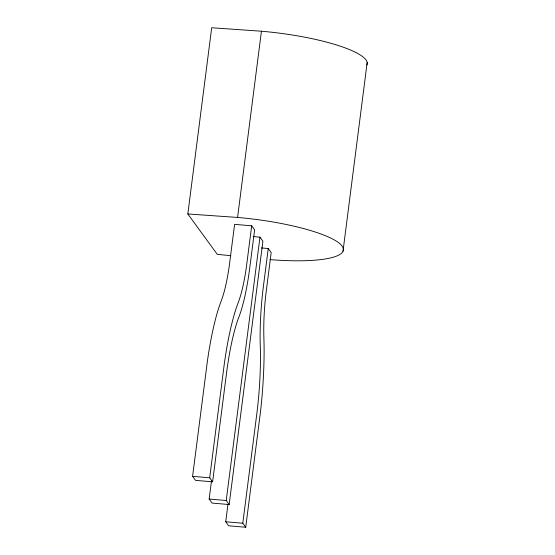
<?xml version="1.0" encoding="UTF-8"?>
<svg xmlns="http://www.w3.org/2000/svg" width="555" height="555" viewBox="0 0 555 555"><rect width="100%" height="100%" fill="white"/><g stroke="black" fill="none" stroke-linecap="round" stroke-linejoin="round"><path stroke-width="0.83" d="M230.852 255.709L217.269 254.336L187.833 213.966L211.691 27.75L261.433 31.219A91.186 19.272 7.3 0 1 366.855 65.032M192.599 476.343L207.348 361.52A110.292 21.125 -85.1 0 1 219.274 306.284L221.75 299.506A63.596 12.182 -85.1 0 0 229.243 266.053L234.612 224.359L251.686 225.816L254.62 229.839L249.805 267.461A81.065 15.526 -85.1 0 1 238.435 318.209A92.824 17.781 -85.1 0 0 226.468 373.598L212.607 481.823L195.533 480.366L192.599 476.343L209.672 477.8L212.607 481.823M269.883 259.608A91.186 19.272 7.3 0 0 341.929 245.872A91.186 19.272 7.3 0 0 237.575 217.442L261.433 31.219M209.672 477.8L224.421 362.977A110.292 21.125 -85.1 0 1 236.354 307.748L238.823 300.963A63.596 12.182 -85.1 0 0 246.316 267.51L251.686 225.816M253.135 236.59L259.969 237.172L262.903 241.196L229.166 504.537L212.093 503.08L209.159 499.056L211.469 481.039M229.166 504.537L226.232 500.513L259.969 237.172M261.419 247.946L268.252 248.529L271.187 252.553L265.866 294.317A63.596 12.182 -85.1 0 0 263.826 335.255L264.083 345.772A110.292 21.125 -85.1 0 1 260.413 412.337L245.726 527.25L228.653 525.793L225.719 521.769L227.918 504.592M268.252 248.529L263.431 286.151A81.065 15.526 -85.1 0 0 260.344 348.256A92.824 17.781 -85.1 0 1 256.66 415.001L242.799 523.226L245.726 527.25M343.004 251.249L367.167 62.528M187.833 213.966L237.575 217.442M209.159 499.056L226.232 500.513M225.719 521.769L242.799 523.226"/></g></svg>
